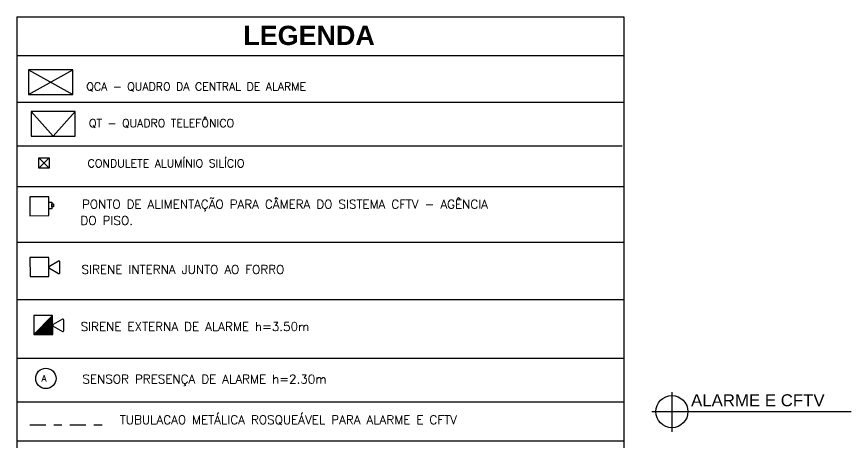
# Model space of a CAD drawing. Extents: x 16 to 124, y 36 to 90.
# Drawn here: x 40.87 to 51.27, y 50.25 to 55.55 of the extents above; entities that cross this region are included whole.
import ezdxf

# ---------------------------------------------------------------- set-up
doc = ezdxf.new("R2010")
doc.units = 0
doc.header["$LTSCALE"] = 0.02
doc.linetypes.add('DASHDOT', pattern=[1, 0.5, -0.25, 0, -0.25])
for name, color, linetype in [('20TEXTO_02', 1, 'CONTINUOUS'), ('ALARME', 2, 'DASHDOT'), ('ARQUITETURA20', 1, 'CONTINUOUS'), ('CONDUL', 5, 'CONTINUOUS'), ('LE', 5, 'CONTINUOUS'), ('PISO', 6, 'CONTINUOUS'), ('TEXTO', 7, 'CONTINUOUS'), ('TEXTO-F', 6, 'CONTINUOUS'), ('TEXTO02', 3, 'CONTINUOUS'), ('TEXTO30', 5, 'CONTINUOUS'), ('TOMADAS30', 5, 'CONTINUOUS')]:
    doc.layers.add(name, color=color, linetype=linetype)
doc.styles.add('PAVIM', font='swiss.ttf')
doc.styles.add('ROMANS', font='simplex.shx')
doc.styles.add('SANSSERIFBOLD', font='sasb____.pfb', dxfattribs={"height": 0.5})

msp = doc.modelspace()

# ---------------------------------------------------------------- linework, layer by layer
at = {"layer": 'ALARME', "ltscale": 20}
msp.add_line((41.03321, 50.46511), (41.99638, 50.46511), dxfattribs=at)
at = {"layer": 'CONDUL'}
for p, q in [((41.14745, 53.66479), (41.14745, 53.79262)), ((41.14745, 53.79262), (41.27325, 53.79262)), ((41.14745, 53.79262), (41.27325, 53.66479)), ((41.27325, 53.79262), (41.14745, 53.66479)), ((41.27325, 53.79262), (41.27325, 53.66479)), ((41.27325, 53.66479), (41.14745, 53.66479))]:
    msp.add_line(p, q, dxfattribs=at)
at = {"layer": 'LE', "linetype": 'ByBlock'}
msp.add_circle((41.23337, 51.04521), 0.12709, dxfattribs=at)
at = {"layer": 'PISO'}
for p, q in [((49.03647, 50.87431), (49.03647, 50.38105)), ((48.78647, 50.63105), (51.27197, 50.63105))]:
    msp.add_line(p, q, dxfattribs=at)
at = {"layer": 'TEXTO'}
msp.add_circle((49.03647, 50.63105), 0.2, dxfattribs=at)
at = {"layer": 'TEXTO-F'}
for p, q in [((40.86973, 54.4895), (48.43676, 54.4895)), ((40.86973, 53.94514), (48.41797, 53.94514)), ((40.86973, 53.43832), (48.43676, 53.43832)), ((40.86973, 52.74379), (48.43676, 52.74379)), ((40.86973, 52.03049), (48.43676, 52.03049)), ((40.86973, 51.29841), (48.43676, 51.29841)), ((40.86973, 50.75405), (48.43676, 50.75405)), ((40.86973, 50.266), (48.43676, 50.266))]:
    msp.add_line(p, q, dxfattribs=at)
at = {"layer": 'TEXTO30'}
for p, q in [((40.86973, 55.55321), (48.43676, 55.55321)), ((40.86973, 55.55321), (40.86973, 49.74041)), ((48.43676, 55.55321), (48.43676, 49.74041)), ((40.86973, 55.06798), (48.43676, 55.06798))]:
    msp.add_line(p, q, dxfattribs=at)
at = {"layer": 'TOMADAS30'}
for p, q in [((41.01894, 54.8911), (41.56993, 54.58421)), ((41.04867, 54.37126), (41.32429, 54.06437)), ((41.26875, 53.30916), (41.03335, 53.30839)), ((41.03335, 53.30839), (41.03412, 53.07322)), ((41.26951, 53.07399), (41.26875, 53.30916)), ((41.26841, 53.24192), (41.30761, 53.24205)), ((41.26868, 53.15707), (41.26841, 53.24192)), ((41.30788, 53.15719), (41.26868, 53.15707)), ((41.30761, 53.24205), (41.30788, 53.15719)), ((41.30768, 53.2192), (41.32728, 53.21927)), ((41.3078, 53.1833), (41.30768, 53.2192)), ((41.3274, 53.18337), (41.3078, 53.1833)), ((41.32728, 53.21927), (41.3274, 53.18337)), ((41.03412, 53.07322), (41.26951, 53.07399)), ((41.27075, 52.55236), (41.03536, 52.55177)), ((41.03536, 52.55177), (41.03595, 52.3166)), ((41.27134, 52.31719), (41.27075, 52.55236)), ((41.39161, 52.50626), (41.2767, 52.43992)), ((41.40818, 52.36401), (41.40818, 52.4967)), ((41.2767, 52.42079), (41.39161, 52.35445)), ((41.03595, 52.3166), (41.27134, 52.31719)), ((41.31797, 51.8288), (41.08258, 51.82821)), ((41.08258, 51.82821), (41.08317, 51.59304)), ((41.31797, 51.8288), (41.08317, 51.59304)), ((41.31801, 51.8154), (41.09659, 51.59308)), ((41.31856, 51.59364), (41.31797, 51.8288)), ((41.31805, 51.79931), (41.11269, 51.59312)), ((41.31808, 51.7859), (41.12611, 51.59315)), ((41.31811, 51.7725), (41.13953, 51.59319)), ((41.31815, 51.7591), (41.15295, 51.59322)), ((41.31819, 51.74301), (41.16905, 51.59326)), ((41.31822, 51.7296), (41.18247, 51.59329)), ((41.31826, 51.7135), (41.19859, 51.59333)), ((41.3183, 51.70009), (41.21201, 51.59337)), ((41.43884, 51.7827), (41.32392, 51.71636)), ((41.4554, 51.64045), (41.4554, 51.77314)), ((41.31834, 51.684), (41.22811, 51.59341)), ((41.31837, 51.6706), (41.24153, 51.59344)), ((41.3184, 51.65719), (41.25494, 51.59348)), ((41.31844, 51.64379), (41.26836, 51.59351)), ((41.31848, 51.6277), (41.28447, 51.59355)), ((41.31851, 51.61429), (41.29788, 51.59358)), ((41.32392, 51.69723), (41.43884, 51.63089)), ((41.08317, 51.59304), (41.31856, 51.59364))]:
    msp.add_line(p, q, dxfattribs=at)
at = {"layer": 'TOMADAS30', "linetype": 'ByBlock'}
for p, q in [((41.01894, 54.58421), (41.56993, 54.8911)), ((41.56993, 54.8911), (41.01894, 54.8911)), ((41.01894, 54.8911), (41.01894, 54.58421)), ((41.56993, 54.58421), (41.56993, 54.8911)), ((41.01894, 54.58421), (41.56993, 54.58421)), ((41.59966, 54.37126), (41.04867, 54.37126)), ((41.04867, 54.37126), (41.04867, 54.06437)), ((41.32429, 54.06437), (41.59966, 54.37126)), ((41.59966, 54.06437), (41.59966, 54.37126)), ((41.04867, 54.06437), (41.59966, 54.06437))]:
    msp.add_line(p, q, dxfattribs=at)
at = {"layer": 'TOMADAS30'}
for centre, start, end in [((41.28222, 52.43035), 120, 240), ((41.39713, 52.4967), 0, 120), ((41.39713, 52.36401), 240, 0), ((41.32944, 51.7068), 120, 240), ((41.44436, 51.77314), 0, 120), ((41.44436, 51.64045), 240, 0)]:
    msp.add_arc(centre, 0.01104, start, end, dxfattribs=at)

# ---------------------------------------------------------------- texts
at = {"layer": '20TEXTO_02', "style": 'ROMANS'}
for s, height, p in [(' PONTO DE ALIMENTAÇÃO PARA CÂMERA DO SISTEMA CFTV - AGÊNCIA', 0.1090313, (41.60887, 53.1616)), ('  DO PISO.', 0.109031, (41.51494, 52.95856)), ('SIRENE INTERNA JUNTO AO FORRO', 0.1090313, (41.67758, 52.34833)), ('SIRENE EXTERNA DE ALARME h=3.50m', 0.1090313, (41.66658, 51.63717)), ('SENSOR PRESENÇA DE ALARME h=2.30m', 0.1090313, (41.68921, 50.98272)), ('TUBULACAO METÁLICA ROSQUEÁVEL PARA ALARME E CFTV', 0.1090313, (42.15436, 50.47556))]:
    msp.add_text(s, height=height, dxfattribs=at).set_placement(p)
at = {"layer": 'ARQUITETURA20', "style": 'ROMANS'}
for s, p in [('QCA - QUADRO DA CENTRAL DE ALARME', (41.73724, 54.63248)), ('QT - QUADRO TELEFÔNICO', (41.77041, 54.17618)), ('CONDULETE ALUMÍNIO SILÍCIO', (41.7537, 53.67533))]:
    msp.add_text(s, height=0.10001, dxfattribs=at).set_placement(p)
at = {"layer": 'LE', "linetype": 'ByBlock', "style": 'ROMANS'}
msp.add_text('A', height=0.08055, dxfattribs=at).set_placement((41.17998, 51.00494))
at = {"layer": 'PISO', "style": 'PAVIM'}
msp.add_text('ALARME E CFTV', height=0.15, dxfattribs=at).set_placement((49.27455, 50.69771))
at = {"layer": 'TEXTO02', "style": 'SANSSERIFBOLD'}
msp.add_text('LEGENDA', height=0.24, dxfattribs=at).set_placement((43.69371, 55.20034))

doc.saveas('drawing.dxf')
